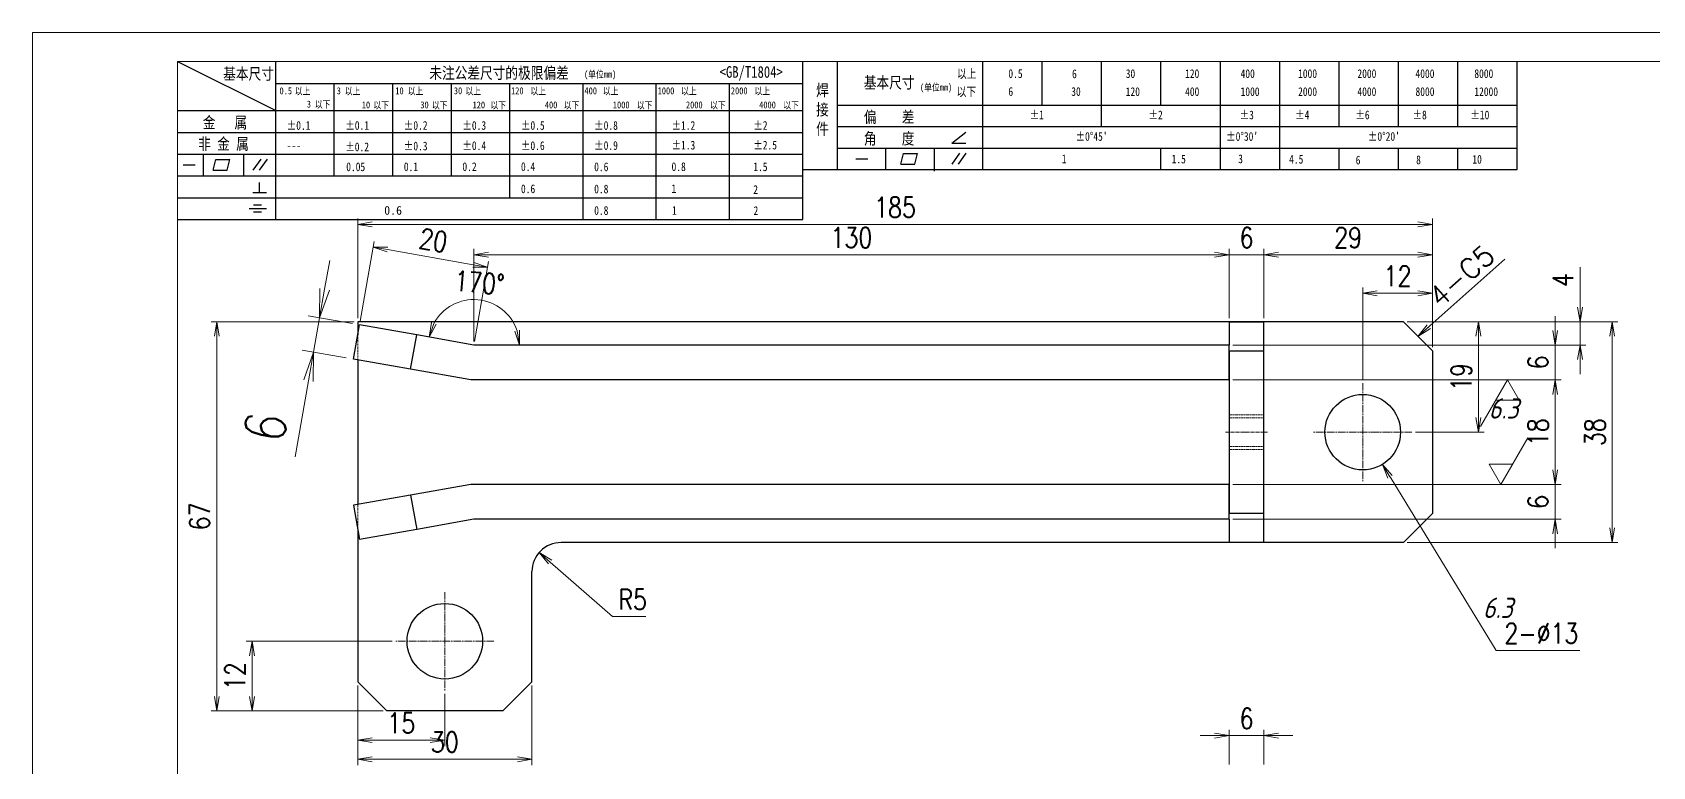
# Model space of a CAD drawing. Header units: millimetres. Extents: x 1333 to 131050, y -107161 to -5704.
# Drawn here: x 62316 to 62594.9, y -60416.8 to -60290.4 of the extents above; entities that cross this region are included whole.
import ezdxf
from ezdxf.enums import TextEntityAlignment as Align

# ---------------------------------------------------------------- set-up
doc = ezdxf.new("R2010")
doc.units = ezdxf.units.MM
doc.header["$LTSCALE"] = 0.5
doc.linetypes.add('AM_ISO02W050x2', pattern=[3.75, 3, -0.75])
doc.linetypes.add('AM_ISO08W050x2', pattern=[9, 6, -0.75, 1.5, -0.75])
for name, color, linetype, lineweight in [('DIM', 3, 'Continuous', 13), ('中心线', 2, 'AM_ISO08W050x2', 18), ('图框', 7, 'Continuous', 18), ('标注线', 3, 'Continuous', 18), ('粗实线', 7, 'Continuous', 35), ('细实线', 3, 'Continuous', 18), ('虚线', 1, 'AM_ISO02W050x2', 18)]:
    doc.layers.add(name, color=color, linetype=linetype, lineweight=lineweight)
doc.layers.add('图\\M+19E79\\M+195B6\\M+18E9A', color=7, linetype='Continuous')
doc.layers.add('打印', color=7, linetype='Continuous', lineweight=15, plot=False)
doc.layers.add('打印-禁用', color=7, linetype='Continuous', lineweight=15, plot=False)
doc.styles.add('DIM', font='romans.shx', dxfattribs={"width": 0.8, "bigfont": 'bigfont.shx'})
doc.styles.add('国标', font='simfang.ttf', dxfattribs={"width": 0.8})
doc.styles.add('机械长仿宋', font='gbenor.shx', dxfattribs={"height": 1, "bigfont": 'gbcbig.shx'})
doc.dimstyles.new('DEH 1-1', dxfattribs={"dimtxt": 3.5, "dimasz": 2.5, "dimexe": 1, "dimexo": 0.625, "dimgap": 1.2, "dimtad": 1, "dimtoh": 1, "dimdsep": 46, "dimtxsty": 'DIM', "dimblk": 'OPEN', "dimcen": 0, "dimclrd": 8, "dimclre": 8, "dimclrt": 2, "dimazin": 2, "dimtfac": 0.5, "dimtmove": 0, "dimatfit": 3, "dimldrblk": 'OPEN', "dimfxl": 0, "dimtolj": 2, "dimlwd": 18, "dimlwe": 18, "dimarcsym": 0})
doc.dimstyles.new('DEH 1-1$0', dxfattribs={"dimtxt": 3.5, "dimasz": 2.5, "dimexe": 1, "dimexo": 0.625, "dimgap": 1.2, "dimtad": 1, "dimzin": 9, "dimdsep": 46, "dimtxsty": 'DIM', "dimblk": 'OPEN', "dimcen": 0, "dimclrd": 8, "dimclre": 8, "dimclrt": 2, "dimazin": 2, "dimtfac": 0.5, "dimtmove": 0, "dimatfit": 3, "dimldrblk": 'OPEN', "dimfxl": 0, "dimtolj": 2, "dimlwd": 18, "dimlwe": 18, "dimarcsym": 0})
doc.dimstyles.new('DEH 1-1$3', dxfattribs={"dimtxt": 3.5, "dimasz": 2.5, "dimexe": 1, "dimexo": 0.625, "dimgap": 1.2, "dimtad": 1, "dimtoh": 1, "dimdsep": 46, "dimtxsty": 'DIM', "dimblk": 'OPEN', "dimcen": 0, "dimclrd": 8, "dimclre": 8, "dimclrt": 2, "dimazin": 2, "dimtfac": 0.5, "dimtofl": 0, "dimtmove": 0, "dimatfit": 3, "dimldrblk": 'OPEN', "dimfxl": 0, "dimtolj": 2, "dimlwd": 18, "dimlwe": 18, "dimarcsym": 0})
doc.dimstyles.new('DEH 1-1$4', dxfattribs={"dimtxt": 3.5, "dimasz": 2.5, "dimexe": 1, "dimexo": 0.625, "dimgap": 1.2, "dimtad": 1, "dimtoh": 1, "dimdsep": 46, "dimtxsty": 'DIM', "dimblk": 'OPEN', "dimcen": 0, "dimclrd": 8, "dimclre": 8, "dimclrt": 2, "dimazin": 2, "dimtfac": 0.5, "dimtofl": 0, "dimtmove": 0, "dimatfit": 3, "dimldrblk": 'OPEN', "dimfxl": 0, "dimtolj": 2, "dimlwd": 18, "dimlwe": 18, "dimarcsym": 0})
doc.dimstyles.new('DEH 1-2$0', dxfattribs={"dimscale": 2, "dimtxt": 3.5, "dimasz": 2.5, "dimexe": 1, "dimexo": 0.625, "dimgap": 1.2, "dimtad": 1, "dimdsep": 46, "dimtxsty": 'DIM', "dimblk": 'OPEN', "dimcen": 0, "dimclrd": 8, "dimclre": 8, "dimclrt": 2, "dimazin": 2, "dimtfac": 0.5, "dimtmove": 0, "dimatfit": 3, "dimldrblk": 'OPEN', "dimfxl": 0, "dimtolj": 2, "dimlwd": 13, "dimlwe": 13, "dimarcsym": 0})
doc.dimstyles.new('LAM1-1', dxfattribs={"dimtxt": 3.5, "dimasz": 2.5, "dimexe": 1, "dimexo": 0.625, "dimgap": 1.2, "dimtad": 3, "dimdsep": 46, "dimtxsty": 'DIM', "dimblk": 'OPEN', "dimcen": 0, "dimclrd": 3, "dimclre": 3, "dimclrt": 2, "dimazin": 2, "dimtfac": 0.5, "dimtmove": 0, "dimatfit": 3, "dimldrblk": 'OPEN', "dimfxl": 0, "dimlwd": 13, "dimlwe": 13, "dimarcsym": 0})

# ---------------------------------------------------------------- blocks, each defined once
blk = doc.blocks.new('GZDEH零件A3图框V01版')
at = {"layer": '图\\M+19E79\\M+195B6\\M+18E9A', "color": 9}
for p, q in [((2882.49, -1554.46), (2899.37, -1562.92)), ((2899.37, -1581.67), (2899.37, -1554.46)), ((2990.09, -1581.67), (2990.09, -1554.46)), ((2996.09, -1573.08), (2996.09, -1554.46)), ((3021.09, -1561.98), (3021.09, -1554.46)), ((3031.31, -1561.98), (3031.31, -1554.46)), ((3041.53, -1561.98), (3041.53, -1554.46)), ((3051.75, -1561.98), (3051.75, -1554.46)), ((3061.98, -1561.98), (3061.98, -1554.46)), ((3072.2, -1561.98), (3072.2, -1554.46)), ((3082.42, -1561.98), (3082.42, -1554.46)), ((3092.64, -1561.98), (3092.64, -1554.46)), ((3102.86, -1561.98), (3102.86, -1554.46)), ((3113.09, -1573.08), (3113.09, -1554.46)), ((2899.37, -1558.24), (2990.09, -1558.24)), ((2909.45, -1574.17), (2909.45, -1558.24)), ((2919.53, -1574.17), (2919.53, -1558.24)), ((2929.61, -1574.17), (2929.61, -1558.24)), ((2939.69, -1577.92), (2939.69, -1558.24)), ((2952.29, -1581.67), (2952.29, -1558.24)), ((2964.89, -1581.67), (2964.89, -1558.24)), ((2977.49, -1581.67), (2977.49, -1558.24)), ((2882.49, -1562.92), (2990.09, -1562.92)), ((2996.09, -1561.98), (3113.09, -1561.98)), ((3021.09, -1573.08), (3021.09, -1561.98)), ((3041.53, -1565.68), (3041.53, -1561.98)), ((3061.98, -1573.08), (3061.98, -1561.98)), ((3072.2, -1573.08), (3072.2, -1561.98)), ((3082.42, -1565.68), (3082.42, -1561.98)), ((3092.64, -1565.68), (3092.64, -1561.98)), ((3102.86, -1565.68), (3102.86, -1561.98)), ((2882.49, -1566.67), (2990.09, -1566.67)), ((2996.09, -1565.68), (3113.09, -1565.68)), ((3015.75, -1568.51), (3018.15, -1566.66)), ((2996.09, -1569.38), (3113.09, -1569.38)), ((3004.42, -1573.08), (3004.42, -1569.38)), ((3012.75, -1573.08), (3012.75, -1569.38)), ((3015.75, -1568.51), (3018.15, -1568.51)), ((3051.75, -1573.08), (3051.75, -1569.38)), ((3082.42, -1573.08), (3082.42, -1569.48)), ((3092.64, -1573.08), (3092.64, -1569.38)), ((3102.86, -1573.08), (3102.86, -1569.38)), ((2882.49, -1570.42), (2990.09, -1570.42)), ((2883.43, -1572.27), (2885.49, -1572.27)), ((2886.92, -1574.12), (2886.92, -1570.42)), ((2888.59, -1573.16), (2889.07, -1571.37)), ((2889.07, -1571.37), (2891.48, -1571.37)), ((2891, -1573.16), (2891.48, -1571.37)), ((2893.91, -1574.12), (2893.91, -1570.42)), ((2895.52, -1573.16), (2896.85, -1571.3)), ((2896.6, -1573.16), (2897.94, -1571.3)), ((2999.26, -1571.23), (3001.32, -1571.23)), ((3006.97, -1572.12), (3007.45, -1570.33)), ((3006.97, -1572.12), (3009.39, -1572.12)), ((3007.45, -1570.33), (3009.86, -1570.33)), ((3009.39, -1572.12), (3009.86, -1570.33)), ((3015.81, -1572.12), (3017.15, -1570.26)), ((3016.89, -1572.12), (3018.23, -1570.26)), ((2882.49, -1574.17), (2990.09, -1574.17)), ((2888.59, -1573.16), (2891, -1573.16)), ((2896.58, -1577.05), (2896.58, -1575.28)), ((2990.09, -1573.08), (3113.09, -1573.08)), ((3012.75, -1573.33), (3012.75, -1573.08)), ((2882.49, -1577.92), (2990.09, -1577.92)), ((2895.42, -1577.05), (2897.81, -1577.05)), ((2894.79, -1579.77), (2897.77, -1579.77)), ((2895.57, -1579.17), (2896.92, -1579.17)), ((2895.57, -1580.37), (2896.93, -1580.37)), ((2882.49, -1581.67), (2990.09, -1581.67))]:
    blk.add_line(p, q, dxfattribs=at)
at = {"layer": '图框', "linetype": 'Continuous'}
for p, q in [((2882.49, -1554.46), (2882.49, -1832.96)), ((3272.49, -1554.46), (2882.49, -1554.46))]:
    blk.add_line(p, q, dxfattribs=at)
at = {"layer": '打印-禁用', "linetype": 'Continuous'}
for p, q in [((2857.49, -1549.46), (2857.49, -1846.46)), ((3277.49, -1549.46), (2857.49, -1549.46))]:
    blk.add_line(p, q, dxfattribs=at)
at = {"layer": '图\\M+19E79\\M+195B6\\M+18E9A', "color": 9, "style": '国标', "width": 0.8}
for s, height, p in [('基本尺寸', 2, (2890.33, -1557.58)), ('未注公差尺寸的极限偏差', 2, (2925.81, -1557.44)), ('<GB/T1804>', 2, (2975.78, -1557.27)), ('以上', 1.5, (3016.64, -1557.33)), ('0.5', 1.5, (3025.49, -1557.3)), ('6', 1.5, (3036.45, -1557.34)), ('30', 1.5, (3045.69, -1557.31)), ('120', 1.5, (3055.91, -1557.31)), ('400', 1.5, (3065.46, -1557.31)), ('1000', 1.5, (3075.36, -1557.31)), ('2000', 1.5, (3085.57, -1557.31)), ('4000', 1.5, (3095.57, -1557.31)), ('8000', 1.5, (3105.7, -1557.31)), ('30', 1.2, (2930.04, -1560.11)), ('基本尺寸', 2, (3000.6, -1559.1)), ('以下', 1.5, (3016.58, -1560.43)), ('6', 1.5, (3025.49, -1560.38)), ('30', 1.5, (3036.31, -1560.39)), ('120', 1.5, (3045.69, -1560.41)), ('400', 1.5, (3055.91, -1560.41)), ('1000', 1.5, (3065.46, -1560.41)), ('2000', 1.5, (3075.36, -1560.41)), ('4000', 1.5, (3085.57, -1560.41)), ('8000', 1.5, (3095.57, -1560.41)), ('12000', 1.5, (3105.7, -1560.41)), ('金   属', 2, (2886.82, -1565.98)), ('±0.1', 1.5, (2901.27, -1566.23)), ('±0.1', 1.5, (2911.35, -1566.23)), ('±0.2', 1.5, (2921.43, -1566.23)), ('±0.3', 1.5, (2931.51, -1566.23)), ('±0.5', 1.5, (2941.59, -1566.23)), ('±0.8', 1.5, (2954.19, -1566.23)), ('±1.2', 1.5, (2967.51, -1566.23)), ('±2', 1.5, (2981.58, -1566.23)), ('偏    差', 2, (3000.6, -1565.04)), ('±1', 1.5, (3029.16, -1564.42)), ('±2', 1.5, (3049.61, -1564.42)), ('±3', 1.5, (3065.3, -1564.42)), ('±4', 1.5, (3074.85, -1564.42)), ('±6', 1.5, (3085.22, -1564.42)), ('±8', 1.5, (3095.06, -1564.42)), ('±10', 1.5, (3105.02, -1564.42)), ('非 金 属', 2, (2886.02, -1569.65)), ('角    度', 2, (3000.6, -1568.74)), ("±0%%D45'", 1.5, (3037.06, -1568.12)), ("±0%%D30'", 1.5, (3062.98, -1568.12)), ("±0%%D20'", 1.5, (3087.38, -1568.12)), ('---', 1.5, (2901.27, -1569.65)), ('±0.2', 1.5, (2911.35, -1569.92)), ('±0.3', 1.5, (2921.43, -1569.77)), ('±0.4', 1.5, (2931.51, -1569.71)), ('±0.6', 1.5, (2941.59, -1569.71)), ('±0.9', 1.5, (2954.19, -1569.68)), ('±1.3', 1.5, (2967.51, -1569.62)), ('±2.5', 1.5, (2981.58, -1569.61)), ('0.1', 1.5, (2921.43, -1573.34)), ('0.2', 1.5, (2931.51, -1573.33)), ('0.4', 1.5, (2941.59, -1573.33)), ('0.6', 1.5, (2954.19, -1573.35)), ('0.8', 1.5, (2967.51, -1573.33)), ('1.5', 1.5, (2981.58, -1573.34)), ('1', 1.5, (3034.69, -1571.98)), ('1.5', 1.5, (3053.59, -1572.01)), ('3', 1.5, (3065.05, -1571.98)), ('4.5', 1.5, (3073.82, -1572.05)), ('6', 1.5, (3085.28, -1572.19)), ('8', 1.5, (3095.68, -1572.15)), ('10', 1.5, (3105.36, -1572.06)), ('0.6', 1.5, (2941.59, -1577.14)), ('0.8', 1.5, (2954.19, -1577.17)), ('1', 1.5, (2967.51, -1577.12)), ('2', 1.5, (2981.58, -1577.26)), ('0.8', 1.5, (2954.19, -1580.87)), ('1', 1.5, (2967.59, -1580.86)), ('2', 1.5, (2981.62, -1580.89))]:
    blk.add_text(s, height=height, dxfattribs=at).set_placement(p)
at = {"layer": '图\\M+19E79\\M+195B6\\M+18E9A', "color": 9, "lineweight": 15, "style": '国标', "width": 0.8}
for s, p in [('(单位mm)', (2952.44, -1557.27)), ('0.5', (2900.03, -1560.11)), ('以上', (2902.64, -1560.16)), ('3', (2909.88, -1560.11)), ('以上', (2911.25, -1560.16)), ('10', (2919.96, -1560.11)), ('以上', (2922.09, -1560.16)), ('以上', (2932.02, -1560.16)), ('120', (2939.88, -1560.11)), ('以上', (2943.21, -1560.16)), ('400', (2952.52, -1560.11)), ('以上', (2955.68, -1560.16)), ('1000', (2965.12, -1560.11)), ('以上', (2969.16, -1560.16)), ('2000', (2977.72, -1560.11)), ('以上', (2981.8, -1560.16)), ('(单位mm)', (3010.27, -1559.51)), ('3', (2904.73, -1562.41)), ('以下', (2906.1, -1562.46)), ('10', (2914.19, -1562.54)), ('以下', (2916.18, -1562.59)), ('30', (2924.27, -1562.54)), ('以下', (2926.26, -1562.59)), ('120', (2933.26, -1562.54)), ('以下', (2936.34, -1562.59)), ('400', (2945.7, -1562.54)), ('以下', (2948.94, -1562.59)), ('1000', (2957.41, -1562.54)), ('以下', (2961.54, -1562.59)), ('2000', (2969.99, -1562.54)), ('以下', (2974.14, -1562.59)), ('4000', (2982.59, -1562.54)), ('以下', (2986.74, -1562.59))]:
    blk.add_text(s, height=1.2, dxfattribs=at).set_placement(p)
at = {"layer": '图\\M+19E79\\M+195B6\\M+18E9A', "color": 9, "lineweight": 13, "style": '国标'}
blk.add_text('0.6', height=1.5, dxfattribs=at).set_placement((2918.05, -1580.85))
at = {"layer": '图\\M+19E79\\M+195B6\\M+18E9A', "color": 9, "insert": (2992.39, -1558.41), "char_height": 2, "width": 3.1877, "attachment_point": 1, "style": '国标'}
blk.add_mtext('焊\\P接\\P件', dxfattribs=at)
at = {"layer": '图\\M+19E79\\M+195B6\\M+18E9A', "color": 9, "insert": (2911.51, -1573.37), "char_height": 1.5, "attachment_point": 7, "style": '国标'}
blk.add_mtext_dynamic_manual_height_columns('0.05', width=5.1982, gutter_width=12.5, heights=[0], dxfattribs=at)
blk = doc.blocks.new('DEH A3')
at = {"layer": '图框'}
blk.add_blockref('GZDEH零件A3图框V01版', (-2857.49, 1846.46), dxfattribs=at)
blk = doc.blocks.new('_Open')
at = {"color": 0, "linetype": 'ByBlock', "lineweight": -2}
for p, q in [((-1, 0.167), (0, 0)), ((-1, -0.167), (0, 0)), ((0, 0), (-1, 0))]:
    blk.add_line(p, q, dxfattribs=at)
blk = doc.blocks.new('*D16')
at = {"color": 8, "lineweight": 18, "transparency": 16777216}
for p, q in [((62372.02, -60339.59), (62372.02, -60322.44)), ((62374.52, -60323.44), (62554.52, -60323.44)), ((62557.02, -60344.59), (62557.02, -60322.44))]:
    blk.add_line(p, q, dxfattribs=at)
at = {"layer": 'Defpoints', "color": 0, "transparency": 16777216}
for p in [(62557.02, -60323.44), (62372.02, -60340.21), (62557.02, -60345.21)]:
    blk.add_point(p, dxfattribs=at)
at = {"color": 8, "lineweight": 18, "transparency": 16777216, "xscale": 2.5, "yscale": 2.5, "zscale": 2.5, "rotation": 180}
blk.add_blockref('_Open', (62372.02, -60323.44), dxfattribs=at)
at = {"color": 8, "lineweight": 18, "transparency": 16777216, "xscale": 2.5, "yscale": 2.5, "zscale": 2.5}
blk.add_blockref('_Open', (62557.02, -60323.44), dxfattribs=at)
at = {"color": 2, "transparency": 16777216, "insert": (62464.52, -60320.49), "char_height": 3.5, "attachment_point": 5, "style": 'DIM'}
blk.add_mtext('\\A2;185', dxfattribs=at)
blk = doc.blocks.new('*D17')
at = {"color": 8, "lineweight": 18, "transparency": 16777216}
for p, q in [((62371.4, -60340.21), (62346.78, -60340.21)), ((62347.78, -60404.71), (62347.78, -60342.71)), ((62376.4, -60407.21), (62346.78, -60407.21))]:
    blk.add_line(p, q, dxfattribs=at)
at = {"layer": 'Defpoints', "color": 0, "transparency": 16777216}
for p in [(62347.78, -60340.21), (62372.02, -60340.21), (62377.02, -60407.21)]:
    blk.add_point(p, dxfattribs=at)
at = {"color": 8, "lineweight": 18, "transparency": 16777216, "xscale": 2.5, "yscale": 2.5, "zscale": 2.5}
for p, rotation in [((62347.78, -60340.21), 90), ((62347.78, -60407.21), 270)]:
    blk.add_blockref('_Open', p, dxfattribs=dict(at, rotation=rotation))
at = {"color": 2, "transparency": 16777216, "insert": (62344.83, -60373.71), "char_height": 3.5, "attachment_point": 5, "rotation": 90, "style": 'DIM'}
blk.add_mtext('\\A2;67', dxfattribs=at)
blk = doc.blocks.new('*D18')
at = {"color": 8, "lineweight": 18, "transparency": 16777216}
for p, q in [((62372.02, -60402.84), (62372.02, -60416.53)), ((62402.02, -60402.84), (62402.02, -60416.53)), ((62374.52, -60415.53), (62399.52, -60415.53))]:
    blk.add_line(p, q, dxfattribs=at)
at = {"layer": 'Defpoints', "color": 0, "transparency": 16777216}
for p in [(62372.02, -60402.21), (62402.02, -60402.21), (62402.02, -60415.53)]:
    blk.add_point(p, dxfattribs=at)
at = {"color": 8, "lineweight": 18, "transparency": 16777216, "xscale": 2.5, "yscale": 2.5, "zscale": 2.5, "rotation": 180}
blk.add_blockref('_Open', (62372.02, -60415.53), dxfattribs=at)
at = {"color": 8, "lineweight": 18, "transparency": 16777216, "xscale": 2.5, "yscale": 2.5, "zscale": 2.5}
blk.add_blockref('_Open', (62402.02, -60415.53), dxfattribs=at)
at = {"color": 2, "transparency": 16777216, "insert": (62387.02, -60412.58), "char_height": 3.5, "attachment_point": 5, "style": 'DIM'}
blk.add_mtext('\\A2;30', dxfattribs=at)
blk = doc.blocks.new('*D19')
at = {"color": 8, "lineweight": 18, "transparency": 16777216}
for p, q in [((62552.65, -60340.21), (62588.95, -60340.21)), ((62587.95, -60375.71), (62587.95, -60342.71)), ((62552.65, -60378.21), (62588.95, -60378.21))]:
    blk.add_line(p, q, dxfattribs=at)
at = {"layer": 'Defpoints', "color": 0, "transparency": 16777216}
for p in [(62552.02, -60340.21), (62587.95, -60340.21), (62552.02, -60378.21)]:
    blk.add_point(p, dxfattribs=at)
at = {"color": 8, "lineweight": 18, "transparency": 16777216, "xscale": 2.5, "yscale": 2.5, "zscale": 2.5}
for p, rotation in [((62587.95, -60340.21), 90), ((62587.95, -60378.21), 270)]:
    blk.add_blockref('_Open', p, dxfattribs=dict(at, rotation=rotation))
at = {"color": 2, "transparency": 16777216, "insert": (62585, -60359.21), "char_height": 3.5, "attachment_point": 5, "rotation": 90, "style": 'DIM'}
blk.add_mtext('\\A2;38', dxfattribs=at)
blk = doc.blocks.new('*D22')
at = {"color": 8, "lineweight": 18, "transparency": 16777216}
for p, q in [((62519.52, -60328.65), (62517.02, -60328.65)), ((62522.02, -60339.59), (62522.02, -60327.65)), ((62528.02, -60328.65), (62522.02, -60328.65)), ((62528.02, -60339.59), (62528.02, -60327.65)), ((62530.52, -60328.65), (62533.02, -60328.65))]:
    blk.add_line(p, q, dxfattribs=at)
at = {"layer": 'Defpoints', "color": 0, "transparency": 16777216}
for p in [(62522.02, -60328.65), (62522.02, -60340.21), (62528.02, -60340.21)]:
    blk.add_point(p, dxfattribs=at)
at = {"color": 8, "lineweight": 18, "transparency": 16777216, "xscale": 2.5, "yscale": 2.5, "zscale": 2.5}
blk.add_blockref('_Open', (62522.02, -60328.65), dxfattribs=at)
at = {"color": 8, "lineweight": 18, "transparency": 16777216, "xscale": 2.5, "yscale": 2.5, "zscale": 2.5, "rotation": 180}
blk.add_blockref('_Open', (62528.02, -60328.65), dxfattribs=at)
at = {"color": 2, "transparency": 16777216, "insert": (62525.02, -60325.7), "char_height": 3.5, "attachment_point": 5, "style": 'DIM'}
blk.add_mtext('\\A2;6', dxfattribs=at)
blk = doc.blocks.new('*D23')
at = {"color": 8, "lineweight": 18, "transparency": 16777216}
for p, q in [((62522.02, -60416.43), (62522.02, -60410.46)), ((62528.02, -60416.43), (62528.02, -60410.46)), ((62519.52, -60411.46), (62517.02, -60411.46)), ((62528.02, -60411.46), (62522.02, -60411.46)), ((62530.52, -60411.46), (62533.02, -60411.46))]:
    blk.add_line(p, q, dxfattribs=at)
at = {"layer": 'Defpoints', "color": 0, "transparency": 16777216}
for p in [(62522.02, -60411.46), (62522.02, -60417.05), (62528.02, -60417.05)]:
    blk.add_point(p, dxfattribs=at)
at = {"color": 8, "lineweight": 18, "transparency": 16777216, "xscale": 2.5, "yscale": 2.5, "zscale": 2.5}
blk.add_blockref('_Open', (62522.02, -60411.46), dxfattribs=at)
at = {"color": 8, "lineweight": 18, "transparency": 16777216, "xscale": 2.5, "yscale": 2.5, "zscale": 2.5, "rotation": 180}
blk.add_blockref('_Open', (62528.02, -60411.46), dxfattribs=at)
at = {"color": 2, "transparency": 16777216, "insert": (62525.02, -60408.51), "char_height": 3.5, "attachment_point": 5, "style": 'DIM'}
blk.add_mtext('\\A2;6', dxfattribs=at)
blk = doc.blocks.new('*D24')
at = {"color": 8, "lineweight": 18, "transparency": 16777216}
for p, q in [((62392.02, -60343.59), (62392.02, -60327.65)), ((62519.52, -60328.65), (62394.52, -60328.65)), ((62522.02, -60339.59), (62522.02, -60327.65))]:
    blk.add_line(p, q, dxfattribs=at)
at = {"layer": 'Defpoints', "color": 0, "transparency": 16777216}
for p in [(62392.02, -60328.65), (62522.02, -60340.21), (62392.02, -60344.21)]:
    blk.add_point(p, dxfattribs=at)
at = {"color": 8, "lineweight": 18, "transparency": 16777216, "xscale": 2.5, "yscale": 2.5, "zscale": 2.5, "rotation": 180}
blk.add_blockref('_Open', (62392.02, -60328.65), dxfattribs=at)
at = {"color": 8, "lineweight": 18, "transparency": 16777216, "xscale": 2.5, "yscale": 2.5, "zscale": 2.5}
blk.add_blockref('_Open', (62522.02, -60328.65), dxfattribs=at)
at = {"color": 2, "transparency": 16777216, "insert": (62457.02, -60325.7), "char_height": 3.5, "attachment_point": 5, "style": 'DIM'}
blk.add_mtext('\\A2;130', dxfattribs=at)
blk = doc.blocks.new('*D25')
at = {"color": 8, "lineweight": 18, "transparency": 16777216}
for p, q in [((62372.44, -60340.12), (62374.86, -60326.36)), ((62377.15, -60327.78), (62391.92, -60330.38)), ((62392.13, -60343.6), (62394.56, -60329.83))]:
    blk.add_line(p, q, dxfattribs=at)
at = {"layer": 'Defpoints', "color": 0, "transparency": 16777216}
for p in [(62394.39, -60330.82), (62372.33, -60340.74), (62392.02, -60344.21)]:
    blk.add_point(p, dxfattribs=at)
at = {"color": 8, "lineweight": 18, "transparency": 16777216, "xscale": 2.5, "yscale": 2.5, "zscale": 2.5}
for p, rotation in [((62374.69, -60327.34), 170.000011938128), ((62394.39, -60330.82), 350.0000119381281)]:
    blk.add_blockref('_Open', p, dxfattribs=dict(at, rotation=rotation))
at = {"color": 2, "transparency": 16777216, "insert": (62385.05, -60326.18), "char_height": 3.5, "attachment_point": 5, "rotation": 350, "style": 'DIM'}
blk.add_mtext('\\A2;20', dxfattribs=at)
blk = doc.blocks.new('*D26')
at = {"color": 8, "lineweight": 18, "transparency": 16777216}
for p, q in [((62528.02, -60339.59), (62528.02, -60327.65)), ((62554.52, -60328.65), (62530.52, -60328.65)), ((62557.02, -60344.59), (62557.02, -60327.65))]:
    blk.add_line(p, q, dxfattribs=at)
at = {"layer": 'Defpoints', "color": 0, "transparency": 16777216}
for p in [(62528.02, -60328.65), (62528.02, -60340.21), (62557.02, -60345.21)]:
    blk.add_point(p, dxfattribs=at)
at = {"color": 8, "lineweight": 18, "transparency": 16777216, "xscale": 2.5, "yscale": 2.5, "zscale": 2.5, "rotation": 180}
blk.add_blockref('_Open', (62528.02, -60328.65), dxfattribs=at)
at = {"color": 8, "lineweight": 18, "transparency": 16777216, "xscale": 2.5, "yscale": 2.5, "zscale": 2.5}
blk.add_blockref('_Open', (62557.02, -60328.65), dxfattribs=at)
at = {"color": 2, "transparency": 16777216, "insert": (62542.52, -60325.7), "char_height": 3.5, "attachment_point": 5, "style": 'DIM'}
blk.add_mtext('\\A2;29', dxfattribs=at)
blk = doc.blocks.new('*D27')
at = {"color": 8, "lineweight": 18, "transparency": 16777216}
for p, q in [((62582.43, -60337.71), (62582.43, -60330.81)), ((62552.65, -60340.21), (62583.43, -60340.21)), ((62582.43, -60344.21), (62582.43, -60340.21)), ((62522.65, -60344.21), (62583.43, -60344.21)), ((62582.43, -60346.71), (62582.43, -60349.21))]:
    blk.add_line(p, q, dxfattribs=at)
at = {"layer": 'Defpoints', "color": 0, "transparency": 16777216}
for p in [(62552.02, -60340.21), (62582.43, -60340.21), (62522.02, -60344.21)]:
    blk.add_point(p, dxfattribs=at)
at = {"color": 8, "lineweight": 18, "transparency": 16777216, "xscale": 2.5, "yscale": 2.5, "zscale": 2.5}
for p, rotation in [((62582.43, -60340.21), 270), ((62582.43, -60344.21), 90)]:
    blk.add_blockref('_Open', p, dxfattribs=dict(at, rotation=rotation))
at = {"color": 2, "transparency": 16777216, "insert": (62579.48, -60333.01), "char_height": 3.5, "attachment_point": 5, "rotation": 90, "style": 'DIM'}
blk.add_mtext('\\A2;4', dxfattribs=at)
blk = doc.blocks.new('*D28')
at = {"color": 8, "lineweight": 18, "transparency": 16777216}
for p, q in [((62578.16, -60341.71), (62578.16, -60339.21)), ((62522.65, -60344.21), (62579.16, -60344.21)), ((62578.16, -60344.21), (62578.16, -60350.21)), ((62522.65, -60350.21), (62579.16, -60350.21)), ((62578.16, -60352.71), (62578.16, -60355.21))]:
    blk.add_line(p, q, dxfattribs=at)
at = {"layer": 'Defpoints', "color": 0, "transparency": 16777216}
for p in [(62522.02, -60344.21), (62522.02, -60350.21), (62578.16, -60350.21)]:
    blk.add_point(p, dxfattribs=at)
at = {"color": 8, "lineweight": 18, "transparency": 16777216, "xscale": 2.5, "yscale": 2.5, "zscale": 2.5}
for p, rotation in [((62578.16, -60344.21), 270), ((62578.16, -60350.21), 90)]:
    blk.add_blockref('_Open', p, dxfattribs=dict(at, rotation=rotation))
at = {"color": 2, "transparency": 16777216, "insert": (62575.21, -60347.21), "char_height": 3.5, "attachment_point": 5, "rotation": 90, "style": 'DIM'}
blk.add_mtext('\\A2;6', dxfattribs=at)
blk = doc.blocks.new('*D29')
at = {"color": 8, "lineweight": 18, "transparency": 16777216}
for p, q in [((62522.65, -60350.21), (62579.16, -60350.21)), ((62578.16, -60365.71), (62578.16, -60352.71)), ((62522.65, -60368.21), (62579.16, -60368.21))]:
    blk.add_line(p, q, dxfattribs=at)
at = {"layer": 'Defpoints', "color": 0, "transparency": 16777216}
for p in [(62522.02, -60350.21), (62578.16, -60350.21), (62522.02, -60368.21)]:
    blk.add_point(p, dxfattribs=at)
at = {"color": 8, "lineweight": 18, "transparency": 16777216, "xscale": 2.5, "yscale": 2.5, "zscale": 2.5}
for p, rotation in [((62578.16, -60350.21), 90), ((62578.16, -60368.21), 270)]:
    blk.add_blockref('_Open', p, dxfattribs=dict(at, rotation=rotation))
at = {"color": 2, "transparency": 16777216, "insert": (62575.21, -60359.21), "char_height": 3.5, "attachment_point": 5, "rotation": 90, "style": 'DIM'}
blk.add_mtext('\\A2;18', dxfattribs=at)
blk = doc.blocks.new('*D30')
at = {"color": 8, "lineweight": 18, "transparency": 16777216}
for p, q in [((62578.16, -60365.71), (62578.16, -60363.21)), ((62522.65, -60368.21), (62579.16, -60368.21)), ((62578.16, -60368.21), (62578.16, -60374.21)), ((62522.65, -60374.21), (62579.16, -60374.21)), ((62578.16, -60376.71), (62578.16, -60379.21))]:
    blk.add_line(p, q, dxfattribs=at)
at = {"layer": 'Defpoints', "color": 0, "transparency": 16777216}
for p in [(62522.02, -60368.21), (62522.02, -60374.21), (62578.16, -60374.21)]:
    blk.add_point(p, dxfattribs=at)
at = {"color": 8, "lineweight": 18, "transparency": 16777216, "xscale": 2.5, "yscale": 2.5, "zscale": 2.5}
for p, rotation in [((62578.16, -60368.21), 270), ((62578.16, -60374.21), 90)]:
    blk.add_blockref('_Open', p, dxfattribs=dict(at, rotation=rotation))
at = {"color": 2, "transparency": 16777216, "insert": (62575.21, -60371.21), "char_height": 3.5, "attachment_point": 5, "rotation": 90, "style": 'DIM'}
blk.add_mtext('\\A2;6', dxfattribs=at)
blk = doc.blocks.new('*D31')
at = {"color": 8, "lineweight": 18, "transparency": 16777216}
blk.add_arc((62392.02, -60344.21), 7.83, 18.3683, 151.6317, dxfattribs=at)
at = {"layer": 'Defpoints', "color": 0, "transparency": 16777216}
for p in [(62396.33, -60337.67), (62382.18, -60342.48), (62392.02, -60344.21), (62392.02, -60344.21), (62522.02, -60344.21)]:
    blk.add_point(p, dxfattribs=at)
at = {"color": 8, "lineweight": 18, "transparency": 16777216, "xscale": 2.5, "yscale": 2.5, "zscale": 2.5}
for p, rotation in [((62384.31, -60342.85), 250.8158693201256), ((62399.86, -60344.21), 279.1841426179861)]:
    blk.add_blockref('_Open', p, dxfattribs=dict(at, rotation=rotation))
at = {"color": 2, "transparency": 16777216, "insert": (62392.96, -60333.47), "char_height": 3.5, "attachment_point": 5, "rotation": 355, "style": 'DIM'}
blk.add_mtext('\\A2;170\\M+1818B', dxfattribs=at)
blk = doc.blocks.new('*D32')
at = {"color": 8, "lineweight": 18, "transparency": 16777216}
for p, q in [((62415.9, -60390.97), (62405.14, -60381.57)), ((62421.63, -60390.97), (62415.9, -60390.97))]:
    blk.add_line(p, q, dxfattribs=at)
at = {"layer": 'Defpoints', "color": 0, "transparency": 16777216}
for p in [(62403.26, -60379.92), (62407.02, -60383.21)]:
    blk.add_point(p, dxfattribs=at)
at = {"color": 8, "lineweight": 18, "transparency": 16777216, "xscale": 2.5, "yscale": 2.5, "zscale": 2.5, "rotation": 138.8289603471351}
blk.add_blockref('_Open', (62403.26, -60379.92), dxfattribs=at)
at = {"color": 2, "transparency": 16777216, "insert": (62419.36, -60388.02), "char_height": 3.5, "attachment_point": 5, "style": 'DIM'}
blk.add_mtext('\\A2;R5', dxfattribs=at)
blk = doc.blocks.new('*D33')
at = {"color": 8, "lineweight": 18, "transparency": 16777216}
for p, q in [((62552.65, -60340.21), (62565.94, -60340.21)), ((62564.94, -60356.71), (62564.94, -60342.71)), ((62554.1, -60359.21), (62565.94, -60359.21))]:
    blk.add_line(p, q, dxfattribs=at)
at = {"layer": 'Defpoints', "color": 0, "transparency": 16777216}
for p in [(62552.02, -60340.21), (62564.94, -60340.21), (62553.47, -60359.21)]:
    blk.add_point(p, dxfattribs=at)
at = {"color": 8, "lineweight": 18, "transparency": 16777216, "xscale": 2.5, "yscale": 2.5, "zscale": 2.5}
for p, rotation in [((62564.94, -60340.21), 90), ((62564.94, -60359.21), 270)]:
    blk.add_blockref('_Open', p, dxfattribs=dict(at, rotation=rotation))
at = {"color": 2, "transparency": 16777216, "insert": (62561.99, -60349.71), "char_height": 3.5, "attachment_point": 5, "rotation": 90, "style": 'DIM'}
blk.add_mtext('\\A2;19', dxfattribs=at)
blk = doc.blocks.new('*D34')
at = {"color": 8, "lineweight": 18, "transparency": 16777216}
for p, q in [((62545.02, -60350.14), (62545.02, -60334.3)), ((62547.52, -60335.3), (62554.52, -60335.3)), ((62557.02, -60344.59), (62557.02, -60334.3))]:
    blk.add_line(p, q, dxfattribs=at)
at = {"layer": 'Defpoints', "color": 0, "transparency": 16777216}
for p in [(62557.02, -60335.3), (62557.02, -60345.21), (62545.02, -60350.76)]:
    blk.add_point(p, dxfattribs=at)
at = {"color": 8, "lineweight": 18, "transparency": 16777216, "xscale": 2.5, "yscale": 2.5, "zscale": 2.5, "rotation": 180}
blk.add_blockref('_Open', (62545.02, -60335.3), dxfattribs=at)
at = {"color": 8, "lineweight": 18, "transparency": 16777216, "xscale": 2.5, "yscale": 2.5, "zscale": 2.5}
blk.add_blockref('_Open', (62557.02, -60335.3), dxfattribs=at)
at = {"color": 2, "transparency": 16777216, "insert": (62551.02, -60332.35), "char_height": 3.5, "attachment_point": 5, "style": 'DIM'}
blk.add_mtext('\\A2;12', dxfattribs=at)
blk = doc.blocks.new('*D35')
at = {"color": 8, "lineweight": 18, "transparency": 16777216}
for p, q in [((62372.02, -60402.84), (62372.02, -60413.25)), ((62387.02, -60404.29), (62387.02, -60413.25)), ((62384.52, -60412.25), (62374.52, -60412.25))]:
    blk.add_line(p, q, dxfattribs=at)
at = {"layer": 'Defpoints', "color": 0, "transparency": 16777216}
for p in [(62372.02, -60402.21), (62387.02, -60403.66), (62372.02, -60412.25)]:
    blk.add_point(p, dxfattribs=at)
at = {"color": 8, "lineweight": 18, "transparency": 16777216, "xscale": 2.5, "yscale": 2.5, "zscale": 2.5, "rotation": 180}
blk.add_blockref('_Open', (62372.02, -60412.25), dxfattribs=at)
at = {"color": 8, "lineweight": 18, "transparency": 16777216, "xscale": 2.5, "yscale": 2.5, "zscale": 2.5}
blk.add_blockref('_Open', (62387.02, -60412.25), dxfattribs=at)
at = {"color": 2, "transparency": 16777216, "insert": (62379.52, -60409.3), "char_height": 3.5, "attachment_point": 5, "style": 'DIM'}
blk.add_mtext('\\A2;15', dxfattribs=at)
blk = doc.blocks.new('*D36')
at = {"color": 8, "lineweight": 18, "transparency": 16777216}
for p, q in [((62377.95, -60395.21), (62352.84, -60395.21)), ((62353.84, -60397.71), (62353.84, -60404.71)), ((62376.4, -60407.21), (62352.84, -60407.21))]:
    blk.add_line(p, q, dxfattribs=at)
at = {"layer": 'Defpoints', "color": 0, "transparency": 16777216}
for p in [(62378.57, -60395.21), (62353.84, -60407.21), (62377.02, -60407.21)]:
    blk.add_point(p, dxfattribs=at)
at = {"color": 8, "lineweight": 18, "transparency": 16777216, "xscale": 2.5, "yscale": 2.5, "zscale": 2.5}
for p, rotation in [((62353.84, -60395.21), 90), ((62353.84, -60407.21), 270)]:
    blk.add_blockref('_Open', p, dxfattribs=dict(at, rotation=rotation))
at = {"color": 2, "transparency": 16777216, "insert": (62350.89, -60401.21), "char_height": 3.5, "attachment_point": 5, "rotation": 90, "style": 'DIM'}
blk.add_mtext('\\A2;12', dxfattribs=at)
blk = doc.blocks.new('*D37')
at = {"color": 8, "lineweight": 18, "transparency": 16777216}
for p, q in [((62567.99, -60396.79), (62549.72, -60366.89)), ((62582.39, -60396.79), (62567.99, -60396.79))]:
    blk.add_line(p, q, dxfattribs=at)
at = {"layer": 'Defpoints', "color": 0, "transparency": 16777216}
for p in [(62541.63, -60353.67), (62548.41, -60364.76)]:
    blk.add_point(p, dxfattribs=at)
at = {"color": 8, "lineweight": 18, "transparency": 16777216, "xscale": 2.5, "yscale": 2.5, "zscale": 2.5, "rotation": 121.4327503346407}
blk.add_blockref('_Open', (62548.41, -60364.76), dxfattribs=at)
at = {"color": 2, "transparency": 16777216, "insert": (62575.79, -60393.84), "char_height": 3.5, "attachment_point": 5, "style": 'DIM'}
blk.add_mtext('\\A2;2-%%c13', dxfattribs=at)
blk = doc.blocks.new('FINISHER_TR')
at = {"layer": '标注线'}
for p, q in [((0, 0), (4.62, 8)), ((-2.02, 3.5), (0, 0)), ((2.02, 3.5), (-2.02, 3.5))]:
    blk.add_line(p, q, dxfattribs=at)
at = {"layer": '标注线', "color": 2, "style": '机械长仿宋', "oblique": 15}
blk.add_attdef('0.0', text='', height=3.5, dxfattribs=at).set_placement((2.03, -24.04), align=Align.BOTTOM_RIGHT)
blk = doc.blocks.new('FINISHER_BL')
at = {"layer": '细实线'}
for p, q in [((0, 0), (-4.62, -8)), ((2.02, -3.5), (0, 0)), ((-2.02, -3.5), (2.02, -3.5))]:
    blk.add_line(p, q, dxfattribs=at)
at = {"layer": '细实线', "color": 2, "style": '机械长仿宋', "oblique": 15}
blk.add_attdef('0.0', text='', height=3.5, dxfattribs=at).set_placement((-3.21, -3.16), align=Align.TOP_LEFT)
blk = doc.blocks.new('*D77')
at = {"layer": 'Defpoints', "color": 0, "transparency": 16777216}
for p in [(62372.33, -60340.74), (62364.42, -60345.44), (62371.29, -60346.65)]:
    blk.add_point(p, dxfattribs=at)
at = {"layer": '标注线', "color": 8, "linetype": 'Continuous', "lineweight": 13, "transparency": 16777216}
for p, q in [((62366.33, -60334.61), (62367.2, -60329.68)), ((62371.1, -60340.52), (62363.49, -60339.18)), ((62365.46, -60339.53), (62364.42, -60345.44)), ((62370.05, -60346.43), (62362.45, -60345.09)), ((62363.55, -60350.36), (62361.25, -60363.43))]:
    blk.add_line(p, q, dxfattribs=at)
at = {"layer": '标注线', "color": 8, "lineweight": 13, "transparency": 16777216, "xscale": 5, "yscale": 5, "zscale": 5}
for p, rotation in [((62365.46, -60339.53), 260.0001740137784), ((62364.42, -60345.44), 80.0001740137784)]:
    blk.add_blockref('_Open', p, dxfattribs=dict(at, rotation=rotation))
at = {"layer": '标注线', "color": 2, "transparency": 16777216, "insert": (62356.15, -60358.33), "char_height": 7, "attachment_point": 5, "rotation": 80.0002, "style": 'DIM'}
blk.add_mtext('\\A2;6', dxfattribs=at)
blk = doc.blocks.new('CHAMFER_DIM_R')
at = {"layer": 'DIM', "color": 2, "style": 'DIM'}
blk.add_attdef('000', text='', height=3.5, rotation=90, dxfattribs=at).set_placement((0, 6), align=Align.BOTTOM_LEFT)
at = {"layer": 'DIM'}
blk.add_leader([(0, 0), (0, 20)], dimstyle='LAM1-1', dxfattribs=at)

msp = doc.modelspace()

# ---------------------------------------------------------------- linework, layer by layer
at = {"layer": '中心线', "ltscale": 0.422501}
for p, q in [((62545.024, -60350.763), (62545.024, -60367.663)), ((62553.474, -60359.213), (62536.574, -60359.213)), ((62387.024, -60386.763), (62387.024, -60403.663)), ((62395.474, -60395.213), (62378.574, -60395.213))]:
    msp.add_line(p, q, dxfattribs=at)
at = {"layer": '中心线', "ltscale": 0.179999}
msp.add_line((62521.424, -60359.213), (62528.624, -60359.213), dxfattribs=at)
at = {"layer": '打印'}
msp.add_lwpolyline([(62316.028, -60290.379), (62736.028, -60290.379), (62736.028, -60587.379), (62316.028, -60587.379)], close=True, dxfattribs=at)
at = {"layer": '粗实线', "lineweight": -2, "ltscale": 0.15}
for p, q in [((62371.286, -60346.649), (62372.328, -60340.74)), ((62522.024, -60340.213), (62528.024, -60340.213)), ((62381.134, -60348.386), (62382.176, -60342.477)), ((62522.024, -60350.213), (62522.024, -60344.213)), ((62522.024, -60345.213), (62528.024, -60345.213)), ((62522.024, -60374.213), (62522.024, -60368.213)), ((62371.286, -60371.777), (62372.328, -60377.686)), ((62381.134, -60370.041), (62382.176, -60375.95)), ((62528.024, -60373.213), (62522.024, -60373.213)), ((62528.024, -60378.213), (62522.024, -60378.213))]:
    msp.add_line(p, q, dxfattribs=at)
at = {"layer": '粗实线', "lineweight": -2, "ltscale": 0.05626}
msp.add_line((62372.024, -60340.213), (62372.024, -60342.464), dxfattribs=at)
at = {"layer": '粗实线', "lineweight": -2}
for p, q in [((62552.024, -60340.213), (62372.024, -60340.213)), ((62372.024, -60346.779), (62372.024, -60371.647)), ((62522.024, -60344.213), (62392.024, -60344.213)), ((62522.024, -60345.213), (62522.024, -60373.213)), ((62528.024, -60373.213), (62528.024, -60345.213)), ((62557.024, -60345.213), (62557.024, -60373.213)), ((62522.024, -60350.213), (62391.499, -60350.213)), ((62522.024, -60368.213), (62391.499, -60368.213)), ((62522.024, -60374.213), (62392.024, -60374.213)), ((62372.024, -60375.963), (62372.024, -60402.213)), ((62522.024, -60378.213), (62407.024, -60378.213)), ((62552.024, -60378.213), (62528.024, -60378.213)), ((62397.024, -60407.213), (62377.024, -60407.213))]:
    msp.add_line(p, q, dxfattribs=at)
at = {"layer": '粗实线', "lineweight": -2, "ltscale": 0.25}
for p, q in [((62382.176, -60342.477), (62372.328, -60340.74)), ((62392.024, -60344.213), (62382.176, -60342.477)), ((62381.134, -60348.386), (62371.286, -60346.649)), ((62381.134, -60370.041), (62371.286, -60371.777)), ((62392.024, -60374.213), (62382.176, -60375.95)), ((62382.176, -60375.95), (62372.328, -60377.686))]:
    msp.add_line(p, q, dxfattribs=at)
at = {"layer": '粗实线', "lineweight": -2, "ltscale": 0.1}
for p, q in [((62522.024, -60340.213), (62522.024, -60344.213)), ((62522.024, -60374.213), (62522.024, -60378.213))]:
    msp.add_line(p, q, dxfattribs=at)
at = {"layer": '粗实线', "lineweight": -2, "ltscale": 0.125}
for p, q in [((62528.024, -60345.213), (62528.024, -60340.213)), ((62528.024, -60378.213), (62528.024, -60373.213))]:
    msp.add_line(p, q, dxfattribs=at)
at = {"layer": '粗实线', "lineweight": -2, "ltscale": 0.176777}
for p, q in [((62552.024, -60340.213), (62557.024, -60345.213)), ((62557.024, -60373.213), (62552.024, -60378.213)), ((62372.024, -60402.213), (62377.024, -60407.213)), ((62397.024, -60407.213), (62402.024, -60402.213))]:
    msp.add_line(p, q, dxfattribs=at)
at = {"layer": '粗实线', "lineweight": -2, "ltscale": 0.263124}
for p, q in [((62391.499, -60350.213), (62381.134, -60348.386)), ((62391.499, -60368.213), (62381.134, -60370.041))]:
    msp.add_line(p, q, dxfattribs=at)
at = {"layer": '粗实线', "lineweight": -2, "ltscale": 0.475}
msp.add_line((62402.024, -60402.213), (62402.024, -60383.213), dxfattribs=at)
at = {"layer": '粗实线', "lineweight": -2}
for centre in [(62545.024, -60359.213), (62387.024, -60395.213)]:
    msp.add_circle(centre, 6.5, dxfattribs=at)
msp.add_arc((62407.024, -60383.213), 5, 90, 180.00001, dxfattribs=at)
at = {"layer": '虚线', "ltscale": 0.107891}
msp.add_line((62372.024, -60342.464), (62372.024, -60346.779), dxfattribs=at)
at = {"layer": '虚线', "ltscale": 0.025}
for p, q in [((62522.024, -60344.213), (62522.024, -60345.213)), ((62522.024, -60373.213), (62522.024, -60374.213))]:
    msp.add_line(p, q, dxfattribs=at)
at = {"layer": '虚线', "ltscale": 0.15}
for p, q in [((62522.024, -60356.213), (62528.024, -60356.213)), ((62522.024, -60356.213), (62528.024, -60356.213)), ((62522.024, -60356.755), (62528.024, -60356.755)), ((62522.024, -60356.755), (62528.024, -60356.755)), ((62522.024, -60361.672), (62528.024, -60361.672)), ((62522.024, -60361.672), (62528.024, -60361.672)), ((62522.024, -60362.213), (62528.024, -60362.213)), ((62522.024, -60362.213), (62528.024, -60362.213))]:
    msp.add_line(p, q, dxfattribs=at)
at = {"layer": '虚线', "ltscale": 0.10789}
msp.add_line((62372.024, -60371.647), (62372.024, -60375.963), dxfattribs=at)
at = {"layer": '虚线', "ltscale": 0.149998}
msp.add_line((62528.024, -60378.213), (62522.024, -60378.213), dxfattribs=at)

# ---------------------------------------------------------------- block references
at = {"layer": '图框'}
msp.add_blockref('DEH A3', (62316.028, -60587.379), dxfattribs=at)
at = {"layer": '标注线'}
ref = msp.add_blockref('CHAMFER_DIM_R', (62554.524, -60342.713), dxfattribs=dict(at, rotation=311.5899680210657))
ref.add_attrib('000', '4-C5', dxfattribs={"color": 2, "height": 3.5, "rotation": 41.58997, "style": 'DIM'}).set_placement((62559.011, -60338.731), align=Align.BOTTOM_LEFT)
for name, p in [('FINISHER_BL', (62569.917, -60350.213)), ('FINISHER_TR', (62568.806, -60368.213))]:
    msp.add_blockref(name, p, dxfattribs=at).add_auto_attribs({'0.0': '6.3'})

# ---------------------------------------------------------------- dimensions: what is measured, and where the dimension line sits
for base, p1, p2, picture, middle in [((62557.024, -60323.436), (62372.024, -60340.213), (62557.024, -60345.213), '*D16', (62464.524, -60320.486)), ((62392.024, -60328.652), (62522.024, -60340.213), (62392.024, -60344.213), '*D24', (62457.024, -60325.702)), ((62522.024, -60328.652), (62528.024, -60340.213), (62522.024, -60340.213), '*D22', (62525.024, -60325.702)), ((62528.024, -60328.652), (62557.024, -60345.213), (62528.024, -60340.213), '*D26', (62542.524, -60325.702)), ((62557.024, -60335.296), (62545.024, -60350.763), (62557.024, -60345.213), '*D34', (62551.024, -60332.346)), ((62372.024, -60412.253), (62387.024, -60403.663), (62372.024, -60402.213), '*D35', (62379.524, -60409.303)), ((62522.024, -60411.456), (62528.024, -60417.054), (62522.024, -60417.054), '*D23', (62525.024, -60408.506))]:
    dim = msp.add_linear_dim(base=base, p1=p1, p2=p2, dimstyle='DEH 1-1$0')
    dim.commit()
    dim.dimension.update_dxf_attribs({"geometry": picture, "text_midpoint": middle})
dim = msp.add_aligned_dim(p1=(62372.328, -60340.74), p2=(62392.024, -60344.213), distance=13.603, dimstyle='DEH 1-1$0')
dim.commit()
dim.dimension.update_dxf_attribs({"geometry": '*D25', "text_midpoint": (62385.05, -60326.175)})
dim = msp.add_angular_dim_2l(base=(62396.327, -60337.67), line1=((62392.024, -60344.213), (62382.176, -60342.477)), line2=((62522.024, -60344.213), (62392.024, -60344.213)), dimstyle='DEH 1-1')
dim.commit()
dim.dimension.update_dxf_attribs({"geometry": '*D31', "text_midpoint": (62392.964, -60333.473)})
for base, p1, p2, picture, middle in [((62582.429, -60340.213), (62522.024, -60344.213), (62552.024, -60340.213), '*D27', (62579.479, -60333.013)), ((62347.782, -60340.213), (62377.024, -60407.213), (62372.024, -60340.213), '*D17', (62344.832, -60373.713)), ((62578.162, -60350.213), (62522.024, -60344.213), (62522.024, -60350.213), '*D28', (62575.212, -60347.213)), ((62587.946, -60340.213), (62552.024, -60378.213), (62552.024, -60340.213), '*D19', (62584.996, -60359.213)), ((62564.937, -60340.213), (62553.474, -60359.213), (62552.024, -60340.213), '*D33', (62561.987, -60349.713)), ((62578.162, -60350.213), (62522.024, -60368.213), (62522.024, -60350.213), '*D29', (62575.212, -60359.213)), ((62578.162, -60374.213), (62522.024, -60368.213), (62522.024, -60374.213), '*D30', (62575.212, -60371.213)), ((62353.84, -60407.213), (62378.574, -60395.213), (62377.024, -60407.213), '*D36', (62350.89, -60401.213))]:
    dim = msp.add_linear_dim(base=base, p1=p1, p2=p2, angle=90, dimstyle='DEH 1-1$0')
    dim.commit()
    dim.dimension.update_dxf_attribs({"geometry": picture, "text_midpoint": middle})
dim = msp.add_diameter_dim_2p(p1=(62541.634, -60353.667), p2=(62548.414, -60364.76), dimstyle='DEH 1-1$3', override={"dimpost": '2-%%c<>'})
dim.commit()
dim.dimension.update_dxf_attribs({"geometry": '*D37', "text_midpoint": (62575.788, -60396.786), "dimtype": 163})
dim = msp.add_radius_dim(center=(62407.024, -60383.213), mpoint=(62403.26, -60379.922), dimstyle='DEH 1-1$4', override={"dimtmove": 1})
dim.commit()
dim.dimension.update_dxf_attribs({"geometry": '*D32', "text_midpoint": (62415.897, -60390.974), "dimtype": 164})
dim = msp.add_linear_dim(base=(62402.024, -60415.532), p1=(62372.024, -60402.213), p2=(62402.024, -60402.213), dimstyle='DEH 1-1$0')
dim.commit()
dim.dimension.update_dxf_attribs({"geometry": '*D18', "text_midpoint": (62387.024, -60415.532), "dimtype": 160})
dim = msp.add_aligned_dim(p1=(62372.328, -60340.74), p2=(62371.286, -60346.649), distance=-6.973, dimstyle='DEH 1-2$0', override={"dimfxl": 1.25, "dimarcsym": 1}, dxfattribs=at)
dim.commit()
dim.dimension.update_dxf_attribs({"geometry": '*D77', "text_midpoint": (62356.154, -60358.332)})

doc.saveas('drawing.dxf')
